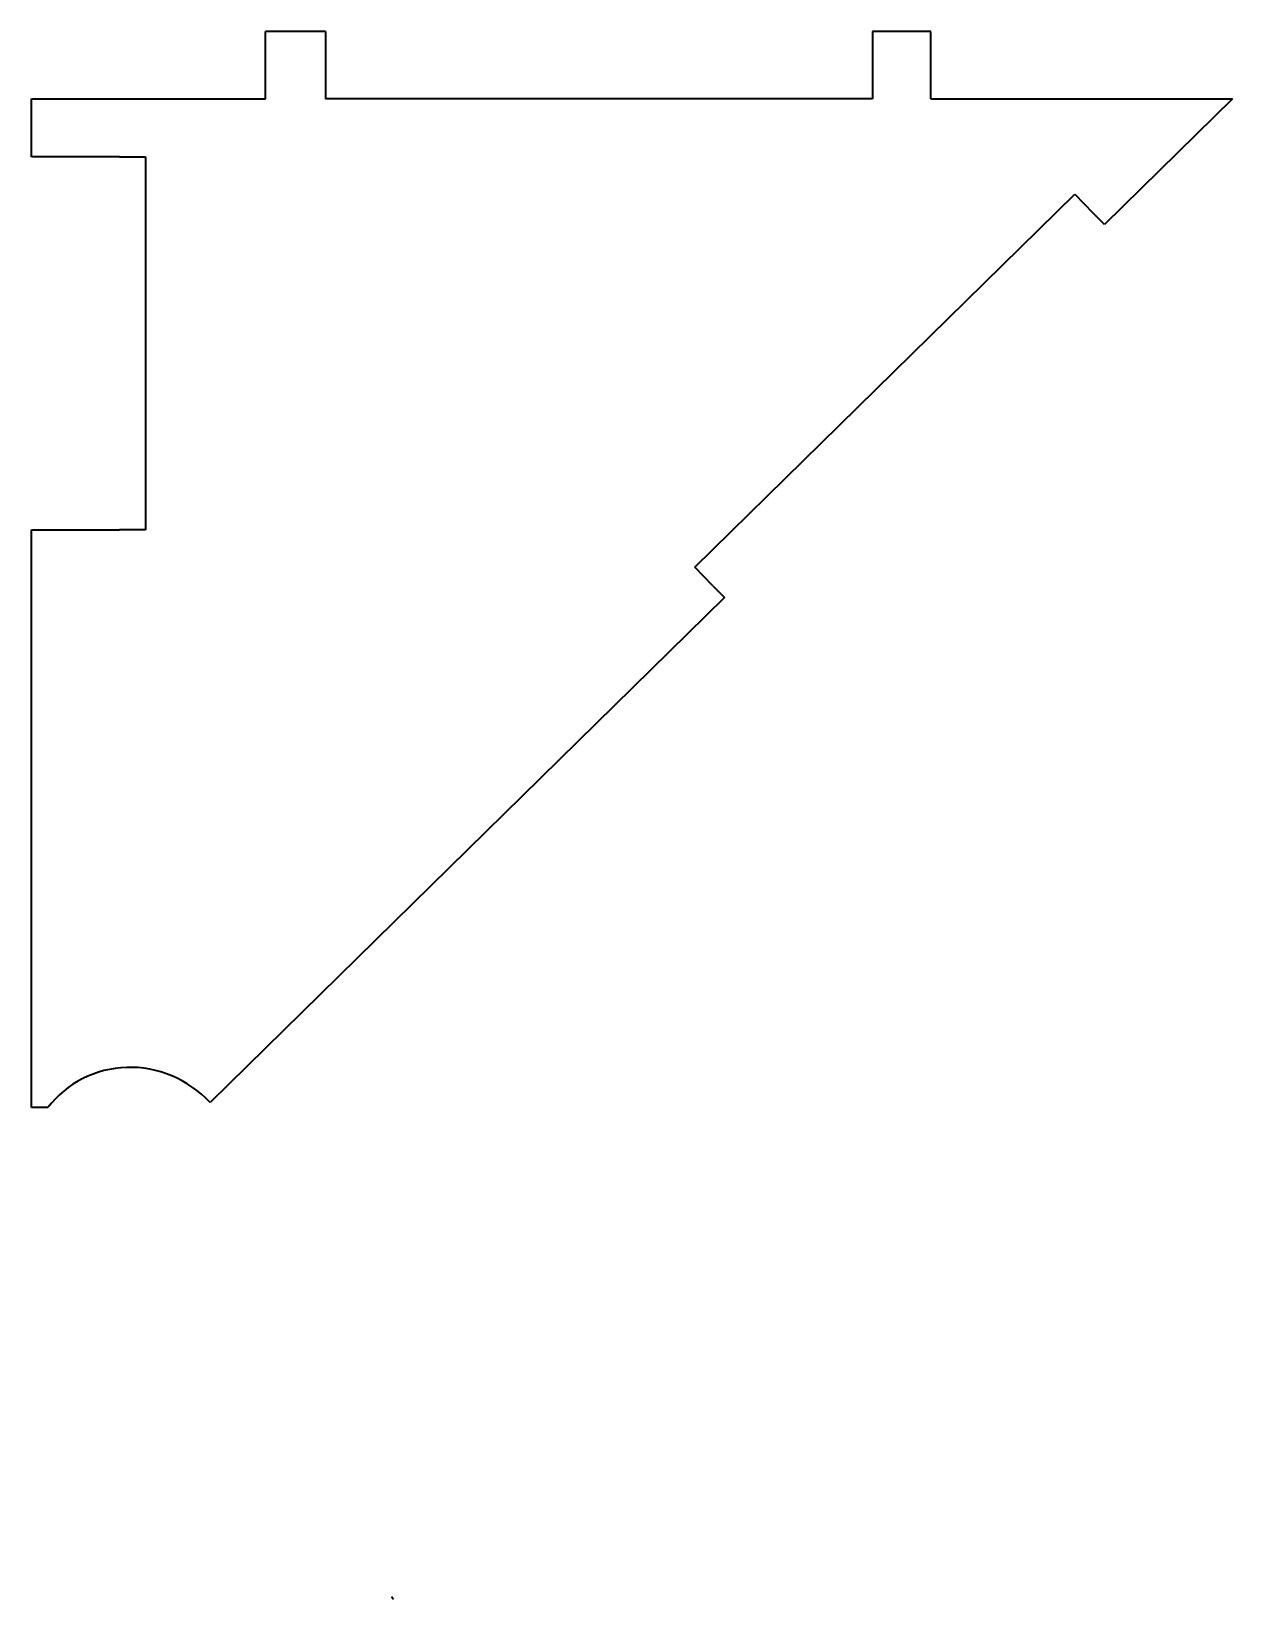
# Model space of a CAD drawing. Extents: x 142 to 280, y 66 to 247.
import ezdxf

# ---------------------------------------------------------------- set-up
doc = ezdxf.new("R2010")
doc.units = 0

msp = doc.modelspace()

# ---------------------------------------------------------------- linework, layer by layer
at = {"color": 7, "lineweight": 35, "ltscale": 0.173425}
msp.add_line((175.868271, 246.834015), (168.93129, 246.834015), dxfattribs=at)
at = {"color": 7, "lineweight": 35, "ltscale": 0.194611}
for p, q in [((168.93129, 239.049561), (168.93129, 246.834015)), ((175.868271, 246.834015), (175.868271, 239.049561)), ((238.931686, 246.834015), (238.931686, 239.049561)), ((245.658447, 239.049561), (245.658447, 246.834015))]:
    msp.add_line(p, q, dxfattribs=at)
at = {"color": 7, "lineweight": 35, "ltscale": 0.168169}
msp.add_line((245.658447, 246.834015), (238.931686, 246.834015), dxfattribs=at)
at = {"color": 7, "lineweight": 35}
for p, q in [((141.939972, 239.049561), (168.93129, 239.049561)), ((238.931686, 239.049561), (175.868271, 239.049561)), ((245.658447, 239.049561), (280.476135, 239.049561)), ((280.476135, 239.049561), (265.70871, 224.559448)), ((155.1129, 232.354813), (155.1129, 189.354797)), ((218.437286, 185.07254), (262.260254, 228.07254)), ((141.939972, 122.769913), (141.939972, 189.354797)), ((221.885727, 181.559448), (162.568573, 123.356262))]:
    msp.add_line(p, q, dxfattribs=at)
at = {"color": 7, "lineweight": 35, "ltscale": 0.167369}
msp.add_line((141.939972, 232.354813), (141.939972, 239.049561), dxfattribs=at)
at = {"color": 7, "lineweight": 35, "ltscale": 0.254309}
for p, q in [((152.11232, 232.354813), (141.939972, 232.354813)), ((141.939972, 189.354797), (152.11232, 189.354797))]:
    msp.add_line(p, q, dxfattribs=at)
at = {"color": 7, "lineweight": 35, "ltscale": 0.075014}
for p, q in [((152.11232, 232.354813), (155.1129, 232.354813)), ((155.1129, 189.354797), (152.11232, 189.354797))]:
    msp.add_line(p, q, dxfattribs=at)
at = {"color": 7, "lineweight": 35, "ltscale": 0.075007}
for p, q in [((262.260254, 228.07254), (264.362, 225.931427)), ((220.539001, 182.931427), (218.437286, 185.07254))]:
    msp.add_line(p, q, dxfattribs=at)
at = {"color": 7, "lineweight": 35, "ltscale": 0.048062}
for p, q in [((265.70871, 224.559448), (264.362, 225.931427)), ((220.539001, 182.931427), (221.885727, 181.559448))]:
    msp.add_line(p, q, dxfattribs=at)
at = {"color": 7, "lineweight": 35, "ltscale": 0.047291}
msp.add_line((143.831619, 122.769913), (141.939972, 122.769913), dxfattribs=at)
at = {"color": 7, "lineweight": 35, "ltscale": 0.010175}
msp.add_line((183.709732, 66.04631), (183.456635, 66.365067), dxfattribs=at)
at = {"color": 7, "lineweight": 35}
msp.add_ellipse((153.7323, 114.394806), major_axis=(5.027252, -12.097565), ratio=0.954159, start_param=1.9528721999, end_param=3.6357652565, dxfattribs=at)

doc.saveas('drawing.dxf')
